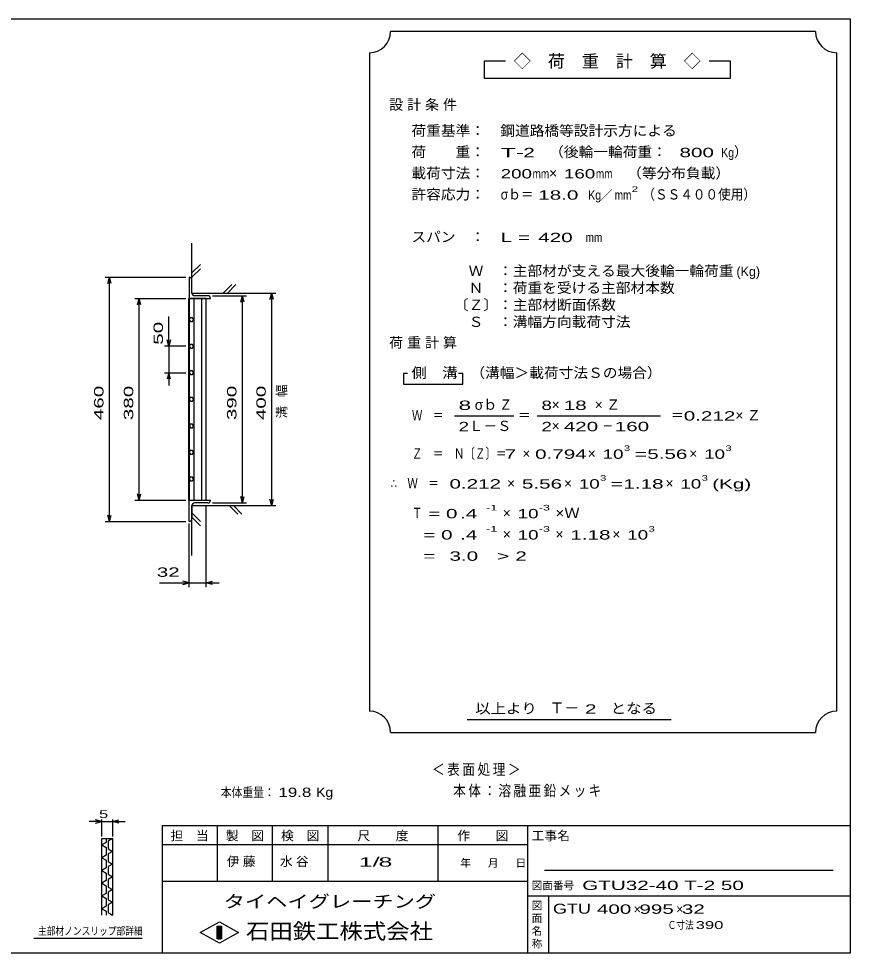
# Model space of a CAD drawing. Units: millimetres, scale not verified. Extents: x -1456 to 1385, y -1026 to 843.
# Drawn here: x -181 to 1385, y -917 to 843 of the extents above; entities that cross this region are included whole.
import ezdxf
from ezdxf.enums import TextEntityAlignment as Align

# ---------------------------------------------------------------- set-up
doc = ezdxf.new("R2010")
doc.units = ezdxf.units.MM
doc.header["$LTSCALE"] = 8
for name, color, linetype, lineweight in [('0_2', 150, 'Continuous', 25), ('16', 3, 'Continuous', 25), ('22', 4, 'Continuous', 25), ('24', 2, 'Continuous', 25), ('32', 4, 'Continuous', 25)]:
    doc.layers.add(name, color=color, linetype=linetype, lineweight=lineweight)
doc.styles.add('ベクトル', font='')
doc.styles.get('ベクトル').set_extended_font_data('ベクトル')

msp = doc.modelspace()

# ---------------------------------------------------------------- linework, layer by layer
at = {"layer": '0_2'}
for p, q in [((-1383.2, 842.8), (1384.8, 842.8)), ((1384.8, 842.8), (1384.8, -917.2)), ((1384.8, -677.2), (88.8, -677.2)), ((88.8, -677.2), (88.8, -917.2)), ((192.8, -677.2), (192.8, -781.2)), ((296.8, -781.2), (296.8, -677.2)), ((400.8, -677.2), (400.8, -781.2)), ((608.8, -781.2), (608.8, -677.2)), ((776.8, -677.2), (776.8, -917.2)), ((776.8, -713.2), (88.8, -713.2)), ((1352.8, -761.2), (808.8, -761.2)), ((88.8, -781.2), (776.8, -781.2)), ((776.8, -809.2), (1384.8, -809.2)), ((816.8, -917.2), (816.8, -809.2)), ((160.8, -878), (196.8, -858)), ((196.8, -858), (232.8, -878)), ((196.8, -898), (160.8, -878)), ((192.8, -866), (200.8, -866)), ((192.8, -890), (192.8, -866)), ((192.8, -866), (194.4, -866)), ((194.4, -866), (194.4, -890)), ((196, -890), (196, -866)), ((196, -866), (197.6, -866)), ((232.8, -878), (196.8, -898)), ((197.6, -866), (197.6, -890)), ((199.2, -890), (199.2, -866)), ((199.2, -866), (200.8, -866)), ((200.8, -866), (200.8, -890)), ((200.8, -866), (200.8, -890)), ((200.8, -890), (192.8, -890)), ((194.4, -890), (196, -890)), ((197.6, -890), (199.2, -890)), ((1384.8, -917.2), (-1383.2, -917.2))]:
    msp.add_line(p, q, dxfattribs=at)
at = {"layer": '16'}
for p, q in [((140, 356), (140, 316)), ((145, 326), (145, 351)), ((175, 321), (150, 321)), ((139.3, -64), (139.3, 316)), ((139.3, 316), (140, 316)), ((140, 316), (180, 316)), ((140, 316), (140, -64)), ((172, 316), (140, 316)), ((148.5, 316), (148.5, -64)), ((163.5, -64), (163.5, 316)), ((172, -64), (172, 316)), ((141.98, 279.45), (140, 275.97)), ((140, 275.97), (142.02, 272.52)), ((145.98, 279.48), (141.98, 279.45)), ((142.02, 272.52), (146.02, 272.55)), ((148, 276), (145.98, 279.48)), ((146.02, 272.55), (148, 276.03)), ((141.98, 229.45), (140, 225.97)), ((145.98, 229.48), (141.98, 229.45)), ((148, 226), (145.98, 229.48)), ((140, 225.97), (142.02, 222.52)), ((142.02, 222.52), (146.02, 222.55)), ((146.02, 222.55), (148, 226.03)), ((141.98, 179.45), (140, 175.97)), ((145.98, 179.48), (141.98, 179.45)), ((148, 176), (145.98, 179.48)), ((146.02, 172.55), (148, 176.03)), ((140, 175.97), (142.02, 172.52)), ((142.02, 172.52), (146.02, 172.55)), ((141.98, 129.45), (140, 125.97)), ((140, 125.97), (142.02, 122.52)), ((145.98, 129.48), (141.98, 129.45)), ((148, 126), (145.98, 129.48)), ((146.02, 122.55), (148, 126.03)), ((142.02, 122.52), (146.02, 122.55)), ((141.98, 79.45), (140, 75.97)), ((140, 75.97), (142.02, 72.52)), ((145.98, 79.48), (141.98, 79.45)), ((142.02, 72.52), (146.02, 72.55)), ((148, 76), (145.98, 79.48)), ((146.02, 72.55), (148, 76.03)), ((141.98, 29.45), (140, 25.97)), ((140, 25.97), (142.02, 22.52)), ((145.98, 29.48), (141.98, 29.45)), ((142.02, 22.52), (146.02, 22.55)), ((148, 26), (145.98, 29.48)), ((146.02, 22.55), (148, 26.03)), ((141.98, -20.55), (140, -24.03)), ((140, -24.03), (142.02, -27.48)), ((145.98, -20.52), (141.98, -20.55)), ((142.02, -27.48), (146.02, -27.45)), ((148, -24), (145.98, -20.52)), ((146.02, -27.45), (148, -23.97)), ((140, -64), (139.3, -64)), ((140, -64), (180, -64)), ((140, -104), (140, -64)), ((140, -64), (172, -64)), ((175, -69), (150, -69)), ((145, -74), (145, -99))]:
    msp.add_line(p, q, dxfattribs=at)
for centre, start, end in [((140, 351), 0, 90), ((150, 326), 180, 270), ((175, 316), 0, 90), ((150, -74), 90, 180), ((175, -64), 270, 0), ((140, -99), 270, 0)]:
    msp.add_arc(centre, 5, start, end, dxfattribs=at)
at = {"layer": '22'}
for p, q in [((145, 326), (145, 420)), ((145, 364), (161, 380)), ((145, 356), (161, 372)), ((-18.4, 356), (133.6, 356)), ((-13.6, 344), (-10.4, 356)), ((-7.2, 344), (-10.4, 356)), ((-10.4, -104), (-10.4, 356)), ((204, 326), (220, 342)), ((212, 326), (228, 342)), ((145, 326), (303.2, 326)), ((184, 321), (248, 321)), ((236.8, 309), (240, 321)), ((243.2, 309), (240, 321)), ((240, -69), (240, 321)), ((292, 314), (295.2, 326)), ((298.4, 314), (295.2, 326)), ((295.2, -74), (295.2, 326)), ((37.6, 316), (133.6, 316)), ((42.4, 304), (45.6, 316)), ((48.8, 304), (45.6, 316)), ((45.6, -64), (45.6, 316)), ((101.6, 226), (101.6, 282)), ((101.6, 226), (98.4, 238)), ((104.8, 238), (101.6, 226)), ((133.6, 226), (93.6, 226)), ((101.6, 226), (101.6, 176)), ((93.6, 176), (133.6, 176)), ((101.6, 176), (98.4, 164)), ((104.8, 164), (101.6, 176)), ((101.6, 176), (101.6, 152)), ((45.6, -64), (42.4, -52)), ((45.6, -64), (48.8, -52)), ((37.6, -64), (133.6, -64)), ((184, -69), (248, -69)), ((240, -69), (236.8, -57)), ((240, -69), (243.2, -57)), ((295.2, -74), (292, -62)), ((295.2, -74), (298.4, -62)), ((145, -74), (303.2, -74)), ((145, -168), (145, -74)), ((161, -104), (145, -88)), ((172, -227.4), (172, -75.4)), ((231.2, -90), (215.2, -74)), ((239.2, -90), (223.2, -74)), ((-18.4, -104), (133.6, -104)), ((-10.4, -104), (-13.6, -92)), ((-10.4, -104), (-7.2, -92)), ((161, -112), (145, -96)), ((140, -227.4), (140, -108)), ((84, -219.4), (140, -219.4)), ((140, -219.4), (128, -216.2)), ((128, -222.6), (140, -219.4)), ((140, -219.4), (172, -219.4)), ((172, -219.4), (184, -216.2)), ((184, -222.6), (172, -219.4)), ((172, -219.4), (196, -219.4))]:
    msp.add_line(p, q, dxfattribs=at)
at = {"layer": '24', "color": 4}
for p, q in [((1319.2, 818.8), (519.2, 818.8)), ((479.2, 778.8), (479.2, -461.2)), ((1359.2, -461.2), (1359.2, 778.8)), ((735.2, 762.8), (695.2, 762.8)), ((695.2, 762.8), (695.2, 730.8)), ((1159.2, 762.8), (1119.2, 762.8)), ((1159.2, 730.8), (1159.2, 762.8)), ((695.2, 730.8), (1159.2, 730.8)), ((551.2, 174.8), (543.2, 174.8)), ((543.2, 174.8), (543.2, 154.8)), ((655.2, 174.8), (647.2, 174.8)), ((655.2, 154.8), (655.2, 174.8)), ((543.2, 154.8), (655.2, 154.8)), ((639.2, 94.8), (751.2, 94.8)), ((795.2, 94.8), (1027.2, 94.8)), ((663.2, -477.2), (1047.2, -477.2)), ((519.2, -501.2), (1319.2, -501.2))]:
    msp.add_line(p, q, dxfattribs=at)
for centre, start, end in [((479.2, 818.8), 270, 0), ((1359.2, 818.8), 180, 270), ((479.2, -501.2), 0, 90), ((1359.2, -501.2), 90, 180)]:
    msp.add_arc(centre, 40, start, end, dxfattribs=at)
at = {"layer": '32'}
for p, q in [((-24.8, -669.2), (-36.8, -666)), ((-24.8, -697.2), (-24.8, -665.2)), ((-4.8, -665.2), (-4.8, -697.2)), ((-4.8, -669.2), (7.2, -666)), ((-24.8, -669.2), (-48.8, -669.2)), ((-36.8, -672.4), (-24.8, -669.2)), ((-24.8, -669.2), (-4.8, -669.2)), ((7.2, -672.4), (-4.8, -669.2)), ((-4.8, -669.2), (19.2, -669.2)), ((-24.8, -701.2), (-4.8, -701.2)), ((-24.8, -845.2), (-24.8, -701.2)), ((-16.8, -701.2), (-16.8, -708.4)), ((-4.8, -701.2), (-12.8, -706)), ((-4.8, -701.2), (-4.8, -845.2)), ((-16.8, -708.4), (-24.8, -713.2)), ((-24.8, -713.2), (-16.8, -718)), ((-16.8, -718), (-16.8, -732.4)), ((-12.8, -706), (-12.8, -720.4)), ((-12.8, -720.4), (-4.8, -725.2)), ((-16.8, -732.4), (-24.8, -737.2)), ((-24.8, -737.2), (-16.8, -742)), ((-4.8, -725.2), (-12.8, -730)), ((-12.8, -730), (-12.8, -744.4)), ((-16.8, -756.4), (-24.8, -761.2)), ((-16.8, -742), (-16.8, -756.4)), ((-12.8, -744.4), (-4.8, -749.2)), ((-4.8, -749.2), (-12.8, -754)), ((-12.8, -754), (-12.8, -768.4)), ((-24.8, -761.2), (-16.8, -766)), ((-16.8, -766), (-16.8, -780.4)), ((-12.8, -768.4), (-4.8, -773.2)), ((-4.8, -773.2), (-12.8, -778)), ((-16.8, -780.4), (-24.8, -785.2)), ((-24.8, -785.2), (-16.8, -790)), ((-16.8, -790), (-16.8, -804.4)), ((-12.8, -778), (-12.8, -792.4)), ((-16.8, -804.4), (-24.8, -809.2)), ((-24.8, -809.2), (-16.8, -814)), ((-12.8, -792.4), (-4.8, -797.2)), ((-4.8, -797.2), (-12.8, -802)), ((-12.8, -802), (-12.8, -816.4)), ((-16.8, -814), (-16.8, -828.4)), ((-12.8, -816.4), (-4.8, -821.2)), ((-4.8, -821.2), (-12.8, -826)), ((-12.8, -826), (-12.8, -840.4)), ((-16.8, -828.4), (-24.8, -833.2)), ((-24.8, -833.2), (-16.8, -838)), ((-16.8, -838), (-16.8, -845.2)), ((-12.8, -840.4), (-4.8, -845.2)), ((51.2, -889.2), (-152.8, -889.2))]:
    msp.add_line(p, q, dxfattribs=at)

# ---------------------------------------------------------------- texts
at = {"layer": '0_2', "style": 'ベクトル'}
for s, height, p in [('担\u3000当', 17.6, (104.8, -695.6)), ('製\u3000図', 17.6, (208.8, -695.6)), ('検\u3000図', 17.6, (312.8, -695.6)), ('尺\u3000\u3000度', 17.6, (456.8, -695.6)), ('作\u3000\u3000図', 17.6, (644.8, -695.6)), ('工事名', 17.6, (784.8, -695.6)), ('年', 14.66, (650.4, -747.2)), ('月', 14.66, (702.4, -747.2)), ('日', 14.66, (754.4, -747.2)), ('図面番号', 14.66, (784.8, -789.6)), ('図', 14.66, (784.8, -827.2)), ('面', 14.66, (784.8, -851.2)), ('名', 14.66, (784.8, -875.2)), ('称', 14.66, (784.8, -899.2))]:
    msp.add_text(s, height=height, dxfattribs=at).set_placement(p, align=Align.MIDDLE_LEFT)
at = {"layer": '0_2', "color": 222, "style": 'ベクトル'}
for s, height, width, p in [('タイヘイグレーチング', 23.46, 1.25, (204.8, -819.6)), ('石田鉄工株式会社', 29.33, 1.1, (246.8, -875.6))]:
    msp.add_text(s, height=height, dxfattribs=dict(at, width=width)).set_placement(p, align=Align.MIDDLE_LEFT)
at = {"layer": '22', "color": 2, "style": 'ベクトル', "width": 1.65}
for s, p in [(' 50 ', (81.6, 218)), (' 460 ', (-30.4, 76)), (' 380 ', (25.6, 76)), (' 390 ', (220, 76)), (' 400 ', (275.2, 76))]:
    msp.add_text(s, height=17.6, rotation=90, dxfattribs=at).set_placement(p, align=Align.MIDDLE_LEFT)
at = {"layer": '22', "color": 2, "style": 'ベクトル'}
for s, height, width, p in [(' 32 ', 17.6, 1.65, (68, -199.4)), ('本体重量：', 17.6, 0.85, (199.2, -614)), (' 19.8', 17.6, 1.35, (299.2, -614)), ('Kg', 17.6, 1.1, (379.2, -614)), ('1/', 17.6, 2, (459.2, -745.2)), (' 8 ', 17.6, 2, (483.2, -745.2)), ('GTU32-40 T-2 50           ', 17.6, 1.65, (880, -789.2)), ('GTU', 18.77, 1.35, (824.8, -833.2)), (' 400 ', 17.6, 1.65, (896.8, -834)), (' 995 ', 17.6, 1.65, (976.8, -834)), (' 32 ', 17.6, 1.65, (1056.8, -834)), ('Ｃ寸法：', 14.66, 0.8, (1040.8, -864)), (' 390 ', 14.66, 1.6, (1084.8, -864))]:
    msp.add_text(s, height=height, dxfattribs=dict(at, width=width)).set_placement(p, align=Align.MIDDLE_LEFT)
for p in [(976.8, -834), (1056.8, -834)]:
    msp.add_text('×', height=17.6, dxfattribs=at).set_placement(p, align=Align.MIDDLE_LEFT)
at = {"layer": '22', "color": 2, "insert": (315.2, 90), "char_height": 17.6, "attachment_point": 4, "rotation": 90, "style": 'ベクトル'}
msp.add_mtext('\\T1.67;溝幅', dxfattribs=at)
at = {"layer": '22', "color": 2, "attachment_point": 4, "style": 'ベクトル'}
for s, insert, char_height in [('\\T1.2;\\W0.85;＜表面処理＞', (597.2, -572), 20.53), ('\\T1.19;\\W0.85;本体：溶融亜鉛メッキ', (637.2, -612), 20.53), ('\\T1.25;伊藤\u3000', (210.8, -745.2), 17.6), ('\\T1.25;水谷\u3000', (310.8, -745.2), 17.6)]:
    msp.add_mtext(s, dxfattribs=dict(at, insert=insert, char_height=char_height))
at = {"layer": '24', "style": 'ベクトル'}
for s, height, p in [('◇\u3000荷\u3000重\u3000計\u3000算\u3000◇', 23.46, (751.2, 762.8)), ('）', 19.35, (1165.6, 592)), ('×', 19.35, (817.6, 552)), ('／', 17.6, (913.2, 510.8)), ('(Kg)', 17.6, (1170.4, 366.8)), ('σｂ', 19.35, (677.6, 116)), ('×', 19.35, (822.4, 116)), ('Ｌ－Ｓ', 19.35, (667.2, 76)), ('×', 19.35, (822.4, 76)), ('×', 19.35, (767.2, 24)), ('×', 19.35, (890.4, 24)), ('×', 19.35, (1081.6, 24)), ('×', 19.35, (738.4, -32)), ('×', 19.35, (845.6, -32)), ('×', 19.35, (1036.8, -32)), ('×', 19.35, (730.4, -88)), ('×', 19.35, (730.4, -128)), ('×', 19.35, (829.6, -128)), ('×', 19.35, (936.8, -128)), ('Ｔ－', 20.53, (818.4, -455.2))]:
    msp.add_text(s, height=height, dxfattribs=at).set_placement(p, align=Align.MIDDLE_LEFT)
for s, height, width, p in [('荷重基準：\u3000', 19.35, 1.05, (558.4, 632)), ('鋼道路橋等設計示方による', 19.35, 1.05, (725.6, 632)), ('荷\u3000\u3000重：\u3000', 19.35, 1.05, (558.4, 592)), ('T-', 17.6, 2, (726.4, 590.8)), (' 2 ', 17.6, 1.65, (758.4, 590.8)), ('（後輪一輪荷重：', 19.35, 1.05, (817.6, 592)), ('  800', 17.6, 1.65, (1041.6, 590.8)), ('Kg', 17.6, 0.85, (1141.6, 590.8)), ('載荷寸法：\u3000', 19.35, 1.05, (558.4, 552)), ('\u3000（等分布負載）', 19.35, 1.05, (936.8, 552)), ('200', 17.6, 1.5, (726.4, 550.8)), ('mm', 17.6, 0.8, (786.4, 550.8)), ('160', 17.6, 1.5, (845.6, 550.8)), ('mm', 17.6, 0.8, (905.6, 550.8)), ('許容応力：\u3000', 19.35, 1.05, (558.4, 512)), ('σｂ＝', 19.35, 0.9, (726.4, 512)), (' 18.0', 17.6, 1.65, (786.4, 510.8)), ('Kg', 17.6, 0.85, (891.2, 510.8)), ('mm', 17.6, 0.8, (941.2, 510.8)), ('2', 10.56, 1.5, (973.2, 522)), ('（ＳＳ４００使用）', 19.35, 0.9, (993.2, 512)), ('スパン\u3000：\u3000', 19.35, 1.05, (558.4, 432)), ('L =', 17.6, 1.65, (726.4, 430.8)), (' 420 ', 17.6, 1.65, (786.4, 430.8)), ('mm', 17.6, 0.8, (886.4, 430.8)), ('\u3000Ｗ\u3000：主部材が支える最大後輪一輪荷重', 19.35, 1.05, (638.4, 368)), ('\u3000Ｎ\u3000：荷重を受ける主部材本数', 19.35, 1.05, (638.4, 336)), ('〔Ｚ〕：主部材断面係数', 19.35, 1.05, (638.4, 304)), ('\u3000Ｓ\u3000：溝幅方向載荷寸法', 19.35, 1.05, (638.4, 272)), ('側\u3000溝', 19.35, 1.1, (558.4, 176)), ('\u3000（溝幅＞載荷寸法Ｓの場合）', 19.35, 1.05, (641.6, 176)), ('8', 17.6, 1.8, (647.2, 114.8)), ('Ｚ', 19.35, 0.9, (724, 116)), ('8', 17.6, 1.5, (803.2, 114.8)), (' 18 ', 17.6, 1.65, (834.4, 114.8)), ('Ｗ\u3000＝', 19.35, 0.75, (559.2, 96)), ('＝', 19.35, 0.9, (759.2, 96)), ('＝', 19.35, 0.9, (1047.2, 96)), ('0.212', 17.6, 1.65, (1071.2, 94.8)), ('2', 17.6, 1.5, (647.2, 74.8)), ('2', 17.6, 1.5, (803.2, 74.8)), (' 420 ', 17.6, 1.65, (834.4, 74.8)), ('－', 19.35, 0.75, (918.4, 76)), (' 160 ', 17.6, 1.65, (930.4, 74.8)), ('Ｚ\u3000＝\u3000Ｎ〔Ｚ〕＝', 19.35, 0.75, (559.2, 24)), ('3', 10.56, 1.5, (958.4, 34)), ('3', 10.56, 1.5, (1149.6, 34)), (' 7 ', 17.6, 1.65, (723.2, 22.8)), ('0.794', 17.6, 1.65, (791.2, 22.8)), ('10', 17.6, 1.5, (918.4, 22.8)), ('=', 17.6, 1.7, (978.4, 22.8)), ('5.56', 17.6, 1.65, (1002.4, 22.8)), ('10', 17.6, 1.5, (1109.6, 22.8)), ('3', 10.56, 1.5, (913.6, -22)), ('3', 10.56, 1.5, (1104.8, -22)), ('∴\u3000Ｗ\u3000＝', 19.35, 0.75, (519.2, -32)), (' 0.212', 17.6, 1.65, (619.2, -33.2)), ('5.56', 17.6, 1.65, (766.4, -33.2)), ('10', 17.6, 1.5, (873.6, -33.2)), ('=', 17.6, 1.7, (933.6, -33.2)), ('1.18', 17.6, 1.65, (957.6, -33.2)), ('10', 17.6, 1.5, (1064.8, -33.2)), ('(Kg)', 17.6, 1.65, (1124.8, -33.2)), ('Ｔ', 19.35, 0.75, (559.2, -88)), (' = 0', 17.6, 1.65, (579.2, -89.2)), (' .4 ', 17.6, 1.65, (639.2, -89.2)), ('-1', 10.56, 1.65, (699.2, -78)), ('10', 17.6, 1.5, (758.4, -89.2)), ('-3', 10.56, 1.65, (798.4, -78)), ('×Ｗ', 19.35, 1.1, (829.6, -88)), ('  = 0', 17.6, 1.65, (559.2, -129.2)), (' .4 ', 17.6, 1.65, (639.2, -129.2)), ('-1', 10.56, 1.65, (699.2, -118)), ('10', 17.6, 1.5, (758.4, -129.2)), ('-3', 10.56, 1.65, (798.4, -118)), ('1.18', 17.6, 1.65, (857.6, -129.2)), ('10', 17.6, 1.5, (964.8, -129.2)), ('3', 10.56, 1.5, (1004.8, -118)), ('  =', 17.6, 1.65, (559.2, -169.2)), (' 3.0', 17.6, 1.65, (619.2, -169.2)), ('>', 17.6, 1.7, (719.2, -169.2)), (' 2 ', 17.6, 1.65, (743.2, -169.2)), ('以上より\u3000', 19.35, 1.1, (678.4, -456)), (' 2 ', 17.6, 1.65, (874.4, -457.2)), ('となる', 19.35, 1.1, (933.6, -456))]:
    msp.add_text(s, height=height, dxfattribs=dict(at, width=width)).set_placement(p, align=Align.MIDDLE_LEFT)
at = {"layer": '24', "char_height": 19.35, "attachment_point": 4, "style": 'ベクトル'}
for s, insert in [('\\T1.28;設計条件', (516.4, 680)), ('\\T1.28;荷重計算', (516.4, 232)), ('\\T1.42;×Ｚ', (903.6, 116)), ('\\T1.42;×Ｚ', (1168.4, 96))]:
    msp.add_mtext(s, dxfattribs=dict(at, insert=insert))
at = {"layer": '32', "color": 2, "style": 'ベクトル'}
for s, width, p in [(' 5 ', 1.6, (-38.8, -655.2)), ('主部材ノンスリップ部詳細', 0.8, (-144.8, -875.2))]:
    msp.add_text(s, height=14.66, dxfattribs=dict(at, width=width)).set_placement(p, align=Align.MIDDLE_LEFT)

doc.saveas('drawing.dxf')
